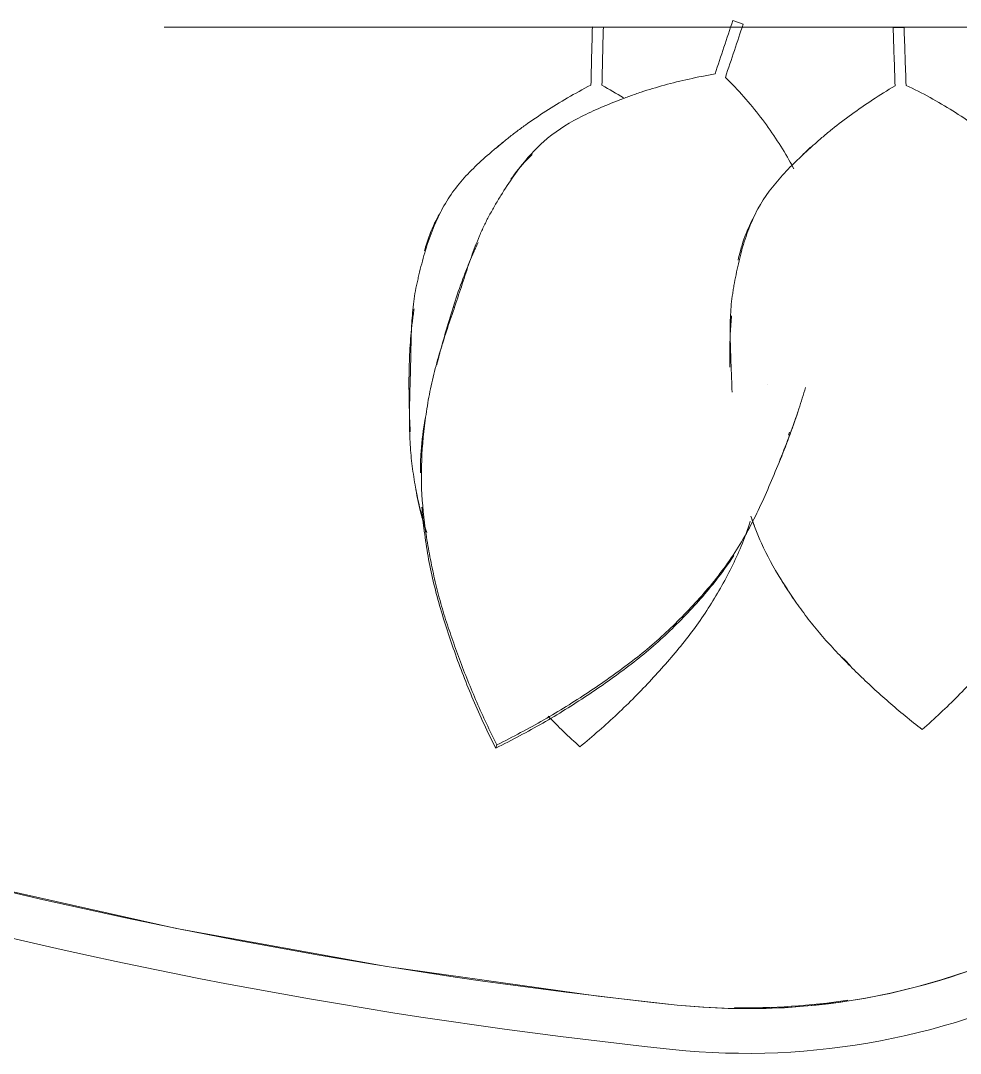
# Model space of a CAD drawing. Header units: millimetres. Extents: x -9018 to 25736, y -24663 to -1750.
# Drawn here: x -6669.2 to -6564, y -16312 to -16196.4 of the extents above; entities that cross this region are included whole.
import ezdxf

# ---------------------------------------------------------------- set-up
doc = ezdxf.new("R2010")
doc.units = ezdxf.units.MM
doc.layers.add('A-DETL-MBND', color=5, linetype='Continuous', lineweight=9)

# ---------------------------------------------------------------- blocks, each defined once
blk = doc.blocks.new('CRT_Veg_Vaso Hera Caída - Único-3794296-2 PAV')
at = {"layer": 'A-DETL-MBND'}
for p, q in [((-48.64, 83.2), (-48.76, 82.84)), ((-81.42, 48.16), (-81.53, 47.84)), ((-39.04, 43.29), (-39.04, 43.31)), ((-79.07, 42.51), (-79.07, 42.49)), ((-75.02, 41.12), (-75.02, 41.17)), ((-44.11, 33.61), (-44, 33.93)), ((-93.11, 2.56), (-94.34, 2.52)), ((-59.45, 2.46), (-60.68, 2.49)), ((-75.17, 1.77), (-76.33, 2.16))]:
    blk.add_line(p, q, dxfattribs=at)
at = {"layer": 'A-DETL-MBND', "flags": 128}
for points in [[(-68.95, 111.96), (-71.94, 112.22), (-74.94, 112.35), (-77.94, 112.36), (-80.94, 112.26), (-83.93, 112.03), (-86.91, 111.68), (-89.87, 111.22), (-92.81, 110.64), (-95.73, 109.94), (-98.62, 109.12), (-101.47, 108.19)], [(122.87, 58.47), (101.05, 68.2), (78.86, 77.05), (56.33, 85.01), (33.5, 92.05), (10.4, 98.18), (-12.92, 103.38), (-36.43, 107.65), (-60.09, 110.97), (-68.95, 111.96)], [(-110.51, 2.5), (-98.49, 2.5), (-86.05, 2.5), (-73.25, 2.5), (-60.15, 2.5), (-46.8, 2.5), (-33.28, 2.5), (-19.66, 2.5), (-11.53, 2.5)]]:
    blk.add_lwpolyline(points, dxfattribs=at)
at = {"layer": 'A-DETL-MBND'}
for centre, radius, start, end in [((-76.77, 37.37), 80, 84.0148, 150.3454), ((-131.24, -482.15), 602.37, 64.82461, 84.01481), ((-76.77, 37.37), 75, 84.0148, 152.1359), ((-76.77, 37.37), 74.9, 88.9233, 98.6627), ((-131.24, -482.15), 597.37, 64.82461, 84.01481)]:
    blk.add_arc(centre, radius, start, end, dxfattribs=at)
for points, knots in [([(-48.76, 82.84), (-50.56, 81.95), (-54.07, 80.09), (-58.2, 77.52), (-61.36, 75.35), (-63.66, 73.67), (-65.88, 71.91), (-67.99, 70.01), (-70, 68), (-72.59, 65.19), (-75.52, 61.42), (-78.25, 56.31), (-80.5, 50.91), (-82.23, 46.36), (-83.08, 43.63), (-83.31, 42.83)], [0, 0, 0, 0, 0.0625, 0.125, 0.15625, 0.1875, 0.21875, 0.25, 0.28125, 0.3125, 0.375, 0.4375, 0.5, 0.5625, 0.5887167, 0.5887167, 0.5887167, 0.5887167]), ([(-58.05, 83.05), (-59.51, 81.86), (-62.31, 79.42), (-65.49, 76.19), (-67.87, 73.55), (-69.57, 71.53), (-71.17, 69.45), (-72.62, 67.28), (-73.96, 65.02), (-75.6, 61.92), (-76.61, 59.48), (-77.13, 57.8)], [0, 0, 0, 0, 0.0625, 0.125, 0.15625, 0.1875, 0.21875, 0.25, 0.28125, 0.3125, 0.375, 0.375, 0.375, 0.375]), ([(-75.27, 61.66), (-74.23, 63.27), (-72.47, 65.53), (-69.89, 68.34), (-67.87, 70.36), (-65.76, 72.25), (-63.54, 74.02), (-61.24, 75.7), (-58.08, 77.87), (-53.95, 80.45), (-50.44, 82.31), (-48.64, 83.2)], [0.625, 0.625, 0.625, 0.625, 0.6875, 0.71875, 0.75, 0.78125, 0.8125, 0.84375, 0.875, 0.9375, 1, 1, 1, 1]), ([(-73.18, 7.73), (-71.2, 8.08), (-68.37, 8.71), (-65.32, 9.63), (-63.64, 10.2), (-62.43, 10.67), (-61.25, 11.14), (-59.71, 11.79), (-57.16, 12.99), (-54.53, 14.68), (-52.22, 17.06), (-50.62, 19.12), (-49.42, 20.97), (-48.64, 22.28), (-48.22, 23.03), (-47.81, 23.77), (-47.33, 24.7), (-46.64, 26.24), (-45.89, 28.21), (-45.09, 30.63), (-44.29, 33.09), (-43.43, 35.58), (-42.6, 38.14), (-41.84, 40.72), (-41.24, 43.29), (-40.82, 45.85), (-40.4, 49.27), (-40.21, 53.53), (-40.59, 57.79), (-41.14, 61.16), (-41.64, 63.66), (-42.22, 66.1), (-42.92, 68.5), (-43.71, 70.87), (-44.86, 74.06), (-46.46, 78.06), (-47.96, 81.25), (-48.76, 82.84)], [0, 0, 0, 0, 0.055556, 0.083333, 0.097222, 0.111111, 0.125, 0.138889, 0.166667, 0.222222, 0.25, 0.277778, 0.305556, 0.319444, 0.326389, 0.333333, 0.347222, 0.361111, 0.388889, 0.416667, 0.444444, 0.472222, 0.5, 0.527778, 0.555556, 0.583333, 0.611111, 0.666667, 0.722222, 0.75, 0.777778, 0.805556, 0.833333, 0.861111, 0.888889, 0.944444, 1, 1, 1, 1]), ([(-48.64, 83.2), (-47.73, 81.41), (-46.05, 77.81), (-44.3, 73.27), (-43.07, 69.64), (-42.24, 66.91), (-41.53, 64.17), (-40.98, 61.39), (-40.6, 58.74), (-40.42, 57.02), (-40.36, 56.24)], [0, 0, 0, 0, 0.0625, 0.125, 0.15625, 0.1875, 0.21875, 0.25, 0.28125, 0.3066976, 0.3066976, 0.3066976, 0.3066976]), ([(-96.37, 81.12), (-97.76, 79.9), (-100.42, 77.41), (-103.41, 74.15), (-105.63, 71.47), (-107.22, 69.44), (-108.69, 67.36), (-110.02, 65.19), (-111.22, 62.94), (-112.32, 60.62), (-112.95, 59.03), (-113.24, 58.21)], [0, 0, 0, 0, 0.0625, 0.125, 0.15625, 0.1875, 0.21875, 0.25, 0.28125, 0.3125, 0.344177, 0.344177, 0.344177, 0.344177]), ([(-77.2, 57.23), (-77.54, 58.26), (-78.48, 60.69), (-80.09, 63.66), (-81.77, 66.23), (-83.09, 68.09), (-84.48, 69.87), (-85.96, 71.57), (-87.52, 73.22), (-89.69, 75.4), (-92.57, 78.07), (-95.07, 80.12), (-96.37, 81.12)], [0.6269483, 0.6269483, 0.6269483, 0.6269483, 0.6666667, 0.7222222, 0.75, 0.7777778, 0.8055556, 0.8333333, 0.8611111, 0.8888889, 0.9444444, 1, 1, 1, 1]), ([(-82.31, 66.96), (-82.11, 66.67), (-81.49, 65.77), (-80.91, 64.85), (-80.53, 64.22)], [0.23681072, 0.23681072, 0.23681072, 0.23681072, 0.25, 0.2769938, 0.2769938, 0.2769938, 0.2769938]), ([(-59.29, 8.98), (-57.49, 9.92), (-54.97, 11.39), (-52.32, 13.19), (-50.89, 14.24), (-49.86, 15.05), (-48.87, 15.86), (-47.6, 16.93), (-45.5, 18.83), (-43.49, 21.21), (-41.97, 24.12), (-41.05, 26.51), (-40.44, 28.58), (-40.09, 30.01), (-39.9, 30.83), (-39.72, 31.63), (-39.54, 32.62), (-39.33, 34.23), (-39.19, 36.24), (-39.14, 38.68), (-39.1, 41.12), (-39.01, 43.61), (-38.97, 46.12), (-39, 48.63), (-39.19, 51.07), (-39.54, 53.44), (-40.07, 56.14), (-40.57, 58), (-40.92, 59.08)], [0, 0, 0, 0, 0.0555556, 0.0833333, 0.0972222, 0.1111111, 0.125, 0.1388889, 0.1666667, 0.2222222, 0.25, 0.2777778, 0.3055556, 0.3194444, 0.3263889, 0.3333333, 0.3472222, 0.3611111, 0.3888889, 0.4166667, 0.4444444, 0.4722222, 0.5, 0.5277778, 0.5555556, 0.5833333, 0.6111111, 0.6515956, 0.6515956, 0.6515956, 0.6515956]), ([(-40.74, 58.6), (-40.56, 58.04), (-40.15, 56.62), (-39.85, 55.16), (-39.7, 54.26)], [0.35420635, 0.35420635, 0.35420635, 0.35420635, 0.375, 0.40699759, 0.40699759, 0.40699759, 0.40699759]), ([(-40.2, 52.37), (-40.2, 51.58), (-40.27, 49.56), (-40.52, 47.54), (-40.72, 46.32)], [0.34895177, 0.34895177, 0.34895177, 0.34895177, 0.375, 0.41507913, 0.41507913, 0.41507913, 0.41507913]), ([(-39.06, 47.81), (-39.04, 47.29), (-38.94, 44.93), (-38.88, 41.56), (-39.04, 38.22), (-39.18, 36.58), (-39.28, 35.64), (-39.37, 34.95), (-39.44, 34.42), (-39.49, 34.11), (-39.49, 34.04)], [0.4822126, 0.4822126, 0.4822126, 0.4822126, 0.5, 0.5625, 0.59375, 0.609375, 0.6171875, 0.625, 0.6328125, 0.635287, 0.635287, 0.635287, 0.635287]), ([(-93.33, 9.06), (-91.6, 10.1), (-89.16, 11.7), (-86.62, 13.64), (-85.26, 14.76), (-84.28, 15.62), (-83.34, 16.48), (-82.12, 17.61), (-80.15, 19.62), (-78.27, 22.07), (-76.93, 25.03), (-76.15, 27.43), (-75.66, 29.5), (-75.39, 30.92), (-75.25, 31.73), (-75.12, 32.53), (-74.99, 33.51), (-74.88, 35.09), (-74.86, 37.07), (-74.94, 39.45), (-75.03, 41.54), (-75.07, 42.86), (-75.08, 43.37)], [0, 0, 0, 0, 0.0555556, 0.0833333, 0.0972222, 0.1111111, 0.125, 0.1388889, 0.1666667, 0.2222222, 0.25, 0.2777778, 0.3055556, 0.3194444, 0.3263889, 0.3333333, 0.3472222, 0.3611111, 0.3888889, 0.4166667, 0.4444444, 0.4620908, 0.4620908, 0.4620908, 0.4620908]), ([(-74.84, 40.56), (-74.83, 39.87), (-74.82, 38.7), (-74.86, 37.32), (-74.91, 36.41), (-74.96, 35.73), (-75, 35.19), (-75.02, 34.89), (-75.03, 34.81)], [0.57039068, 0.57039068, 0.57039068, 0.57039068, 0.59375, 0.609375, 0.6171875, 0.625, 0.6328125, 0.63548595, 0.63548595, 0.63548595, 0.63548595]), ([(-42.03, 40.3), (-42.18, 39.72), (-42.84, 37.24), (-43.85, 33.75), (-45.03, 30.43), (-45.68, 28.82), (-46.06, 27.92), (-46.36, 27.25), (-46.56, 26.81), (-46.66, 26.59)], [0.4809949, 0.4809949, 0.4809949, 0.4809949, 0.5, 0.5625, 0.59375, 0.609375, 0.6171875, 0.625, 0.6328125, 0.6328125, 0.6328125, 0.6328125]), ([(-75.77, 28.59), (-75.84, 28.23), (-76.13, 27), (-76.66, 25.46), (-77.23, 24.3), (-77.41, 23.96)], [0.70640699, 0.70640699, 0.70640699, 0.70640699, 0.71875, 0.75, 0.76287035, 0.76287035, 0.76287035, 0.76287035]), ([(-40.66, 27.53), (-40.74, 27.25), (-41.08, 26.07), (-41.67, 24.62), (-42.29, 23.5), (-42.48, 23.18)], [0.70867545, 0.70867545, 0.70867545, 0.70867545, 0.71875, 0.75, 0.76222875, 0.76222875, 0.76222875, 0.76222875]), ([(-50.34, 19.53), (-50.88, 18.75), (-51.63, 17.8), (-52.5, 16.94), (-52.71, 16.75)], [0.71875, 0.71875, 0.71875, 0.71875, 0.75, 0.75955105, 0.75955105, 0.75955105, 0.75955105]), ([(-107.14, 17.7), (-106.96, 17.53), (-106.08, 16.69), (-104.46, 15.25), (-102.22, 13.48), (-99.02, 11.3), (-96.4, 9.87), (-94.56, 9.02)], [0.8360526, 0.8360526, 0.8360526, 0.8360526, 0.84375, 0.875, 0.90625, 0.9375, 1, 1, 1, 1]), ([(-82, 18.35), (-81.82, 18.02), (-81.17, 16.84), (-79.99, 14.9), (-77.74, 11.76), (-75.78, 9.54), (-74.34, 8.12)], [0.8628191, 0.8628191, 0.8628191, 0.8628191, 0.875, 0.90625, 0.9375, 1, 1, 1, 1])]:
    blk.add_open_spline(points, degree=3, knots=knots, dxfattribs=at)
for points in [[(-54.49, 79.62), (-55.63, 80.78), (-56.81, 81.93), (-58.05, 83.05)], [(-88.3, 73.95), (-87.99, 73.64), (-87.69, 73.33), (-87.39, 73.01)], [(-77.65, 58.5), (-77.51, 58.14), (-77.37, 57.78), (-77.25, 57.41)], [(-82.45, 45.57), (-81.82, 47.48), (-81.1, 49.36), (-80.37, 51.2)], [(-82.63, 17.17), (-83.04, 16.75), (-83.46, 16.33), (-83.88, 15.92)], [(-48.69, 16.06), (-48.94, 15.84), (-49.2, 15.61), (-49.45, 15.4)], [(-62.94, 10.41), (-62.15, 9.93), (-61.35, 9.46), (-60.52, 9.01)], [(-94.56, 9.02), (-94.49, 6.84), (-94.41, 4.68), (-94.34, 2.52)], [(-93.11, 2.56), (-93.19, 4.72), (-93.26, 6.88), (-93.33, 9.06)], [(-74.34, 8.12), (-75.02, 6.1), (-75.68, 4.11), (-76.33, 2.16)], [(-60.52, 9.01), (-60.57, 6.82), (-60.62, 4.65), (-60.68, 2.49)], [(-59.45, 2.46), (-59.4, 4.62), (-59.34, 6.79), (-59.29, 8.98)], [(-75.17, 1.77), (-74.52, 3.72), (-73.85, 5.71), (-73.18, 7.73)]]:
    blk.add_open_spline(points, degree=3, dxfattribs=at)

msp = doc.modelspace()

# ---------------------------------------------------------------- block references
at = {"layer": 'A-DETL-MBND', "rotation": 180}
msp.add_blockref('CRT_Veg_Vaso Hera Caída - Único-3794296-2 PAV', (-6664.62, -16194.651), dxfattribs=at)

doc.saveas('drawing.dxf')
